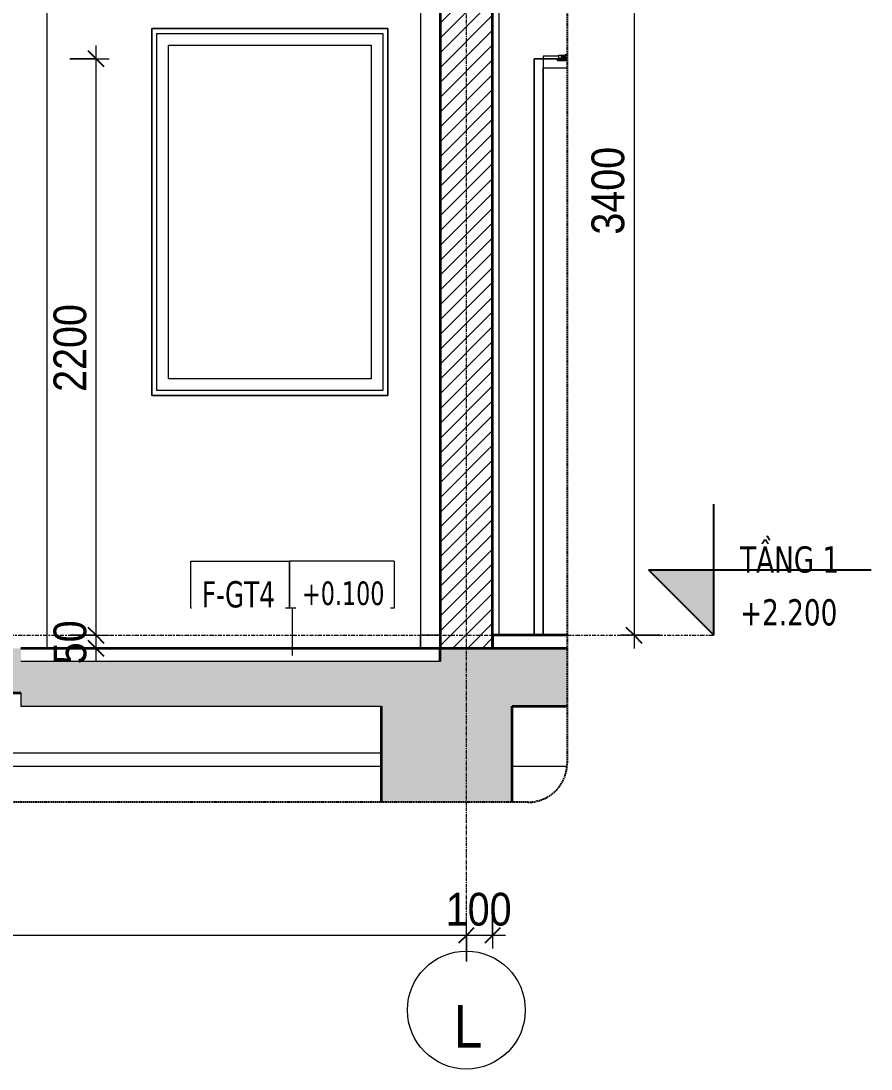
# Model space of a CAD drawing. Header units: millimetres. Extents: x 42054 to 236235, y 253 to 78637.
# Drawn here: x 117132 to 120377, y 545 to 4544 of the extents above; entities that cross this region are included whole.
import ezdxf

# ---------------------------------------------------------------- set-up
doc = ezdxf.new("R2010")
doc.units = ezdxf.units.MM
for name, pattern in [('Centre', [31.75, 6.35, -4.7625, 15.875, -4.7625]), ('Grid Line', [22.225, 12.7, -3.175, 3.175, -3.175]), ('Hidden', [7.14375, 4.7625, -2.38125])]:
    doc.linetypes.add(name, pattern=pattern)
for name, color, linetype, lineweight in [('0-5', 130, 'Continuous', 5), ('A-ANNO-DIMS', 211, 'Continuous', 9), ('A-ANNO-DIMS-50', 211, 'Continuous', 9), ('A-DETL-GENF', 92, 'Continuous', 18), ('A-DETL-GENF-4', 92, 'Hidden', 25), ('A-DETL-GENF-5', 9, 'Continuous', 18), ('A-DETL-MEDM', 33, 'Continuous', 35), ('A-DETL-THIN', 151, 'Continuous', 18), ('A-DOOR', 31, 'Continuous', 18), ('A-DOOR-FRAM-1', 31, 'Continuous', 18), ('A-FLOR-FNSH-1', 250, 'Continuous', 35), ('A-FLOR-IDEN', 11, 'Continuous', 9), ('A-FLOR-LEVL', 51, 'Continuous', 9), ('A-FLOR-LEVL-1', 51, 'Continuous', 25), ('A-FLOR-LEVL-2', 51, 'Centre', 9), ('A-FLOR-PATT-1', 253, 'Continuous', 18), ('A-GLAZ', 151, 'Continuous', 18), ('A-GLAZ-4', 7, 'Continuous', 18), ('A-WALL', 113, 'Continuous', 18), ('A-WALL-2', 250, 'Continuous', 35), ('A-WALL-3', 7, 'Continuous', 18), ('A-WALL-PATT-2', 111, 'Continuous', 18), ('S-BEAM-1', 7, 'Continuous', 18), ('S-COLS-8', 7, 'Continuous', 18), ('S-GRID-1', 1, 'Grid Line', 9), ('S-GRID-IDEN', 1, 'Continuous', 9)]:
    doc.layers.add(name, color=color, linetype=linetype, lineweight=lineweight)
doc.styles.add('Tahoma', font='tahoma.ttf', dxfattribs={"width": 0.8, "height": 100})
doc.styles.add('Tahoma_1', font='tahoma.ttf', dxfattribs={"width": 0.8, "height": 90})
doc.styles.add('Tahoma_B', font='tahomabd.ttf', dxfattribs={"height": 162.5})
doc.styles.add('Tahoma_B_1', font='tahomabd.ttf', dxfattribs={"width": 0.85, "height": 100})
doc.styles.add('UTM Avo', font='', dxfattribs={"width": 0.9, "height": 125})
doc.styles.get('UTM Avo').set_extended_font_data('UTM Avo')
doc.dimstyles.new('1_Dim_chi_tiet_2_5', dxfattribs={"dimscale": 304.8, "dimtxt": 124.912619, "dimasz": 0.19685, "dimexe": 0.164042, "dimexo": 0.0625, "dimgap": 0.016404, "dimtad": 1, "dimdec": 0, "dimrnd": 5, "dimzin": 0, "dimdsep": 46, "dimtxsty": 'UTM Avo', "dimblk1": 'OBLIQUE', "dimblk2": 'OBLIQUE', "dimsah": 1, "dimcen": 0.09, "dimdle": 0.164042, "dimazin": 0, "dimtfac": 1, "dimtdec": 4, "dimtix": 1, "dimtmove": 0, "dimatfit": 3, "dimfxl": 0.328084, "dimfxlon": 1, "dimtvp": 1, "dimtolj": 1, "dimtzin": 0, "dimarcsym": 2})
pattern_1 = [(50, (68008.2, 15773.77), (364.368, -31.878), [38.1, -419.1]), (355, (68008.2, 15773.77), (-70.486, 382.113), [30.48, -335.28]), (100.451, (68038.56, 15771.12), (293.885, 350.233), [32.38, -356.18]), (46.184, (68008.2, 15875.38), (542.158, -84.086), [57.15, -628.65]), (96.636, (68053.4, 15868.37), (474.805, 494.855), [48.57, -534.27]), (351.184, (68008.2, 15875.4), (474.81, 494.85), [45.72, -502.92]), (21, (68059, 15849.98), (303.2285, -204.5305), [38.1, -419.1]), (326, (68059, 15849.98), (123.604, 368.376), [30.48, -335.28]), (71.451, (68084.27, 15832.93), (426.834, 163.843), [32.38, -356.18]), (37.5, (68008.2, 15773.77), (6.1766, 169.1102), [3.353, -327.863, 3.353, -337.007, -336.55]), (37.5, (68008.2, 15773.77), (6.1766, 169.1102), [-671.576, 3.353, -333.197]), (7.5, (68008.2, 15773.77), (133.6389, 200.3615), [3.353, -190.703, 3.353, -320.243, -128.27]), (7.5, (68008.2, 15773.77), (133.6389, 200.3615), [-517.652, 3.353, -124.917]), (327.5, (67894.91, 15773.77), (271.1818, -11.4584), [3.353, -123.647, 3.353, -392.887, -525.78]), (327.5, (67894.91, 15773.77), (271.1818, -11.4584), [-523.24, 3.353, -522.427]), (317.5, (67844.12, 15773.77), (296.2585, 50.853), [3.353, -161.747, 3.353, -259.791, -373.38]), (317.5, (67844.12, 15773.77), (296.2585, 50.853), [-428.244, 3.353, -370.027]), (45, (68008.2, 15773.77), (-125.7236, 125.7236), []), (45, (68008.2, 15964.27), (-125.7236, 125.7236), [])]

# ---------------------------------------------------------------- blocks, each defined once
blk = doc.blocks.new('NCV_TKTC_KET CAU_rvt-6-TKCS_CĂN HỘ LOẠI 1A - MẶT CẮT 5')
at = {"layer": 'A-FLOR-PATT-1'}
h = blk.add_hatch(dxfattribs=at)
h.set_pattern_fill('FP_21', color=256, style=0, pattern_type=2)
h.set_pattern_definition(pattern_1)
h.paths.add_polyline_path([(69835.3, 2100), (69836.9, 2100), (69836.9, 2150), (69835.3, 2150), (69835.3, 2101)])
h = blk.add_hatch(dxfattribs=at)
h.set_pattern_fill('FP_21', color=256, style=0, pattern_type=2)
h.set_pattern_definition(pattern_1)
h.paths.add_polyline_path([(69835.3, 2100), (69836.9, 2100), (69836.9, 2150), (69835.3, 2150), (69835.3, 2101)])
at = {"layer": 'A-FLOR-FNSH-1'}
for p, q in [((69836.9, 2150), (69835.3, 2150)), ((69835.3, 2150), (69835.3, 2100))]:
    blk.add_line(p, q, dxfattribs=at)
at = {"layer": 'S-BEAM-1'}
for p, q in [((69611.9, 1750), (68137, 1750)), ((66835.6, 1700), (69611.9, 1700)), ((70111.9, 1700), (70320.2, 1700))]:
    blk.add_line(p, q, dxfattribs=at)
at = {"layer": 'S-COLS-8'}
for p, q in [((69761.9, 4950), (69761.9, 2150)), ((70061.9, 2200), (70061.9, 4950)), ((69762.2, 2150), (69762.2, 2200)), ((69836.9, 2200), (69762.2, 2200))]:
    blk.add_line(p, q, dxfattribs=at)
blk = doc.blocks.new('M_Fixed - 900 x 1400-553215-TKCS_CĂN HỘ LOẠI 1A - MẶT CẮT 5')
at = {"layer": 'A-GLAZ-4'}
for p, q in [((68737, 4515), (68737, 3115)), ((69637, 4515), (68737, 4515)), ((68756, 4496), (69618, 4496)), ((68756, 3134), (68756, 4496)), ((69618, 4496), (69618, 3134)), ((69637, 3115), (69637, 4515)), ((68800, 4452), (69574, 4452)), ((68800, 3178), (68800, 4452)), ((69574, 4452), (69574, 3178)), ((69574, 3178), (68800, 3178)), ((69618, 3134), (68756, 3134)), ((68737, 3115), (69637, 3115))]:
    blk.add_line(p, q, dxfattribs=at)
blk = doc.blocks.new('NCV_TKTC_TANG 1_rvt-5-TKCS_CĂN HỘ LOẠI 1A - MẶT CẮT 5')
at = {"layer": 'A-FLOR-FNSH-1'}
for p, q in [((70321.9, 2200), (70036.9, 2200)), ((70036.9, 2200), (70036.9, 2150)), ((69836.9, 2150), (68236.9, 2150))]:
    blk.add_line(p, q, dxfattribs=at)
at = {"layer": 'A-WALL-3'}
for p, q in [((68737, 3115), (68737, 4515)), ((68737, 4515), (69637, 4515)), ((69637, 4515), (69637, 3115)), ((69637, 3115), (68737, 3115))]:
    blk.add_line(p, q, dxfattribs=at)
at = {"layer": 'S-COLS-8'}
blk.add_line((68336.9, 2150), (68336.9, 5150), dxfattribs=at)
at = {"layer": 'A-GLAZ'}
blk.add_blockref('M_Fixed - 900 x 1400-553215-TKCS_CĂN HỘ LOẠI 1A - MẶT CẮT 5', (0, 0), dxfattribs=at)
blk = doc.blocks.new('FD_05 - FD_05-1000x2200mm-V95-TKCS_CĂN HỘ LOẠI 1A - MẶT CẮT 5')
at = {"layer": 'A-DOOR'}
for p, q in [((70230.3, 4410), (70230.3, 2200)), ((70288.2, 4410), (70230.3, 4410)), ((70288.1, 4414), (70288.1, 4401)), ((70288.2, 4414), (70300.3, 4414)), ((70300.3, 4401), (70288.2, 4401)), ((70290.6, 4401), (70290.6, 4398)), ((70300.3, 4414), (70307.4, 4414)), ((70300.3, 4401), (70300.3, 4414)), ((70307.4, 4401), (70300.3, 4401)), ((70301.6, 4398), (70301.6, 4401)), ((70307.4, 4414), (70314.2, 4414)), ((70314.2, 4401), (70307.4, 4401)), ((70314.2, 4401), (70314.2, 4414)), ((70314.2, 4413.6), (70314.2, 4401.4)), ((70314.2, 4401.4), (70314.2, 4413.6)), ((70321.9, 4414.5), (70315.1, 4414.5)), ((70315.1, 4400.5), (70321.9, 4400.5)), ((70284.1, 4398), (70284.1, 4392)), ((70284.2, 4398), (70288.7, 4398)), ((70288.7, 4392), (70284.2, 4392)), ((70288.7, 4398), (70321.9, 4398)), ((70288.7, 4392), (70288.7, 4398)), ((70321.9, 4392), (70288.7, 4392))]:
    blk.add_line(p, q, dxfattribs=at)
for centre, major_axis, ratio, start_param, end_param in [((70306.2, 4407.5), (0, 2.5), 0.965835, 4.712389, 7.853982), ((70306.2, 4407.5), (0, 2.5), 0.965835, 1.570796, 4.712389), ((70306.7, 4407.5), (0, 2.5), 0.965835, 0.261799, 1.570796), ((70306.7, 4407.5), (0, 2.5), 0.965835, 0.261799, 1.570796), ((70306.7, 4407.5), (0, 2.5), 0.965835, 1.570796, 2.879793), ((70306.7, 4407.5), (0, 2.5), 0.965835, 1.570796, 2.879793), ((70308.5, 4407.5), (0, 2.5), 0.965835, 0.523599, 1.570796), ((70308.5, 4407.5), (0, 2.5), 0.965835, 0.523599, 1.570796), ((70308.5, 4407.5), (0, 2.5), 0.965835, 1.570796, 2.617994), ((70308.5, 4407.5), (0, 2.5), 0.965835, 1.570796, 2.617994), ((70309, 4407.5), (0, 2.5), 0.965835, 0.785398, 1.570796), ((70309, 4407.5), (0, 2.5), 0.965835, 1.570796, 2.356194), ((70305.5, 4407.5), (0, 6.79), 0.965835, 4.712389, 5.992125), ((70305.5, 4407.5), (0, 6.79), 0.965835, 3.432653, 4.712389), ((70306, 4407.5), (0, 6.79), 0.965835, 4.712389, 5.992125), ((70306, 4407.5), (0, 6.79), 0.965835, 3.432653, 4.712389), ((70315.1, 4407.5), (0, 7), 0.259156, 0, 0.50718), ((70315.1, 4407.5), (0, 7), 0.259156, 2.634413, 3.141593)]:
    blk.add_ellipse(centre, major_axis=major_axis, ratio=ratio, start_param=start_param, end_param=end_param, dxfattribs=at)
for points, knots in [([(70314.2, 4413.6), (70314.2, 4413.5), (70314.3, 4413.2), (70314.3, 4412.8), (70314.4, 4412.5), (70314.5, 4412.3), (70314.5, 4412), (70314.6, 4411.8), (70314.6, 4411.7), (70314.6, 4411.5), (70314.7, 4411.3), (70314.8, 4411.1), (70314.8, 4410.8), (70314.9, 4410.6), (70314.9, 4410.4), (70315, 4410.3), (70315, 4410), (70315.1, 4409.8), (70315.2, 4409.4), (70315.2, 4409), (70315.3, 4408.7), (70315.3, 4408.2), (70315.3, 4407.8), (70315.3, 4407.5)], [0, 0, 0, 0, 0.1, 0.2, 0.25, 0.3, 0.35, 0.375, 0.4, 0.425, 0.45, 0.5, 0.55, 0.575, 0.6, 0.625, 0.65, 0.7, 0.75, 0.8, 0.85, 0.9, 1, 1, 1, 1]), ([(70315.3, 4407.5), (70315.3, 4407.2), (70315.3, 4406.8), (70315.3, 4406.3), (70315.2, 4406), (70315.2, 4405.6), (70315.1, 4405.2), (70315, 4405), (70315, 4404.7), (70314.9, 4404.6), (70314.9, 4404.4), (70314.8, 4404.2), (70314.8, 4403.9), (70314.7, 4403.7), (70314.6, 4403.5), (70314.6, 4403.3), (70314.6, 4403.2), (70314.5, 4403), (70314.5, 4402.7), (70314.4, 4402.5), (70314.3, 4402.2), (70314.3, 4401.8), (70314.2, 4401.5), (70314.2, 4401.4)], [0, 0, 0, 0, 0.1, 0.15, 0.2, 0.25, 0.3, 0.35, 0.375, 0.4, 0.425, 0.45, 0.5, 0.55, 0.575, 0.6, 0.625, 0.65, 0.7, 0.75, 0.8, 0.9, 1, 1, 1, 1])]:
    blk.add_open_spline(points, degree=3, knots=knots, dxfattribs=at)
at = {"layer": 'A-DOOR-FRAM-1'}
for p, q in [((70290.6, 4400), (70195.3, 4400)), ((70195.3, 4400), (70195.3, 2200)), ((70321.9, 4400), (70301.1, 4400)), ((70230.3, 2200), (70230.3, 4365)), ((70230.3, 4365), (70321.9, 4365))]:
    blk.add_line(p, q, dxfattribs=at)
blk = doc.blocks.new('BORDER VIEW - BORDER VIEW-3681306-TKCS_CĂN HỘ LOẠI 1A - MẶT CẮT 5')
at = {"layer": 'A-DETL-GENF-4'}
for p, q in [((70321.9, 5980), (70321.9, 1712.9)), ((70171.9, 1562.9), (61438.4, 1562.9))]:
    blk.add_line(p, q, dxfattribs=at)
blk.add_arc((70171.9, 1712.9), 150, 270, 0, dxfattribs=at)
blk = doc.blocks.new('Level - CAO ĐỘ LEVEL-350587-TKCS_CĂN HỘ LOẠI 1A - MẶT CẮT 5')
at = {"layer": 'A-FLOR-LEVL'}
blk.add_hatch(color=256, dxfattribs=at).paths.add_polyline_path([(70881.5, 2450), (70881.5, 2200), (70631.5, 2450)])
at = {"layer": 'A-FLOR-LEVL-1'}
for p, q in [((70881.5, 2200), (70881.5, 2700)), ((70631.5, 2450), (70881.5, 2200)), ((70631.5, 2450), (71481.5, 2450))]:
    blk.add_line(p, q, dxfattribs=at)
blk = doc.blocks.new('Grid - M_Grid Head - Circle-353313-TKCS_CĂN HỘ LOẠI 1A - MẶT CẮT 5')
at = {"layer": 'S-GRID-IDEN'}
blk.add_circle((61736.9, 769.9), 225, dxfattribs=at)
blk = doc.blocks.new('DIMBLOCK93-TKCS_CĂN HỘ LOẠI 1A - MẶT CẮT 5')
at = {"layer": 'A-ANNO-DIMS-50'}
for p, q in [((119472.3, 5650), (119472.3, 2150)), ((119572.3, 5600), (119422.3, 5600)), ((119472.3, 5600), (119572.3, 5600)), ((119572.3, 2200), (119422.3, 2200)), ((119472.3, 2200), (119572.3, 2200))]:
    blk.add_line(p, q, dxfattribs=at)
at = {"layer": 'A-ANNO-DIMS-50', "lineweight": 25}
for p, q in [((119472.3, 5600), (119442.3, 5630)), ((119472.3, 5600), (119502.3, 5570)), ((119472.3, 2200), (119442.3, 2230)), ((119472.3, 2200), (119502.3, 2170))]:
    blk.add_line(p, q, dxfattribs=at)
at = {"layer": 'A-ANNO-DIMS-50', "color": 0, "insert": (119310, 3728.8), "char_height": 125, "width": 410.824, "attachment_point": 1, "rotation": 90, "line_spacing_factor": 1.110334, "style": 'UTM Avo'}
blk.add_mtext('3400', dxfattribs=at)
blk = doc.blocks.new('_Oblique')
at = {"color": 0, "linetype": 'ByBlock', "lineweight": -2}
blk.add_line((-0.5, -0.5), (0.5, 0.5), dxfattribs=at)
blk = doc.blocks.new('DIMBLOCK95-TKCS_CĂN HỘ LOẠI 1A - MẶT CẮT 5')
at = {"layer": 'A-ANNO-DIMS-50'}
for p, q in [((118932.4, 1154.9), (118932.4, 1004.9)), ((118932.4, 1054.9), (118932.4, 1154.9)), ((118832.4, 954.9), (118832.4, 1104.9)), ((118982.4, 1054.9), (118832.4, 1054.9)), ((118832.4, 1054.9), (118832.4, 954.9))]:
    blk.add_line(p, q, dxfattribs=at)
at = {"layer": 'A-ANNO-DIMS-50', "lineweight": 25}
for p, q in [((118832.4, 1054.9), (118862.4, 1084.9)), ((118932.4, 1054.9), (118962.4, 1084.9)), ((118832.4, 1054.9), (118802.4, 1024.9)), ((118932.4, 1054.9), (118902.4, 1024.9))]:
    blk.add_line(p, q, dxfattribs=at)
at = {"layer": 'A-ANNO-DIMS-50', "color": 0, "insert": (118754, 1217.3), "char_height": 125, "width": 308.118, "attachment_point": 1, "line_spacing_factor": 1.110334, "style": 'UTM Avo'}
blk.add_mtext('100', dxfattribs=at)
blk = doc.blocks.new('DIMBLOCK96-TKCS_CĂN HỘ LOẠI 1A - MẶT CẮT 5')
at = {"layer": 'A-ANNO-DIMS-50'}
for p, q in [((110632.4, 954.9), (110632.4, 1104.9)), ((118832.4, 954.9), (118832.4, 1104.9)), ((118832.4, 1054.9), (110632.4, 1054.9)), ((110632.4, 1054.9), (110632.4, 954.9)), ((118832.4, 1054.9), (118832.4, 954.9))]:
    blk.add_line(p, q, dxfattribs=at)
at = {"layer": 'A-ANNO-DIMS-50', "lineweight": 25}
for p, q in [((110632.4, 1054.9), (110662.4, 1084.9)), ((118832.4, 1054.9), (118862.4, 1084.9)), ((110632.4, 1054.9), (110602.4, 1024.9)), ((118832.4, 1054.9), (118802.4, 1024.9))]:
    blk.add_line(p, q, dxfattribs=at)
at = {"layer": 'A-ANNO-DIMS-50', "color": 0, "insert": (114561.2, 1217.3), "char_height": 125, "width": 410.824, "attachment_point": 1, "line_spacing_factor": 1.110334, "style": 'UTM Avo'}
blk.add_mtext('8200', dxfattribs=at)
blk = doc.blocks.new('DIMBLOCK98-TKCS_CĂN HỘ LOẠI 1A - MẶT CẮT 5')
at = {"layer": 'A-ANNO-DIMS-50'}
for p, q in [((117319.1, 2200), (117469.1, 2200)), ((117419.1, 2200), (117319.1, 2200)), ((117419.1, 2100), (117419.1, 2200)), ((117319.1, 2150), (117469.1, 2150)), ((117419.1, 2150), (117319.1, 2150))]:
    blk.add_line(p, q, dxfattribs=at)
at = {"layer": 'A-ANNO-DIMS-50', "lineweight": 25}
for p, q in [((117419.1, 2200), (117389.1, 2230)), ((117419.1, 2200), (117449.1, 2170)), ((117419.1, 2150), (117389.1, 2180)), ((117419.1, 2150), (117449.1, 2120))]:
    blk.add_line(p, q, dxfattribs=at)
at = {"layer": 'A-ANNO-DIMS-50', "color": 0, "insert": (117256.7, 2089.4), "char_height": 125, "width": 205.412, "attachment_point": 1, "rotation": 90, "line_spacing_factor": 1.110334, "style": 'UTM Avo'}
blk.add_mtext('50', dxfattribs=at)
blk = doc.blocks.new('DIMBLOCK99-TKCS_CĂN HỘ LOẠI 1A - MẶT CẮT 5')
at = {"layer": 'A-ANNO-DIMS-50'}
for p, q in [((117419.1, 2200), (117419.1, 4450)), ((117319.1, 4400), (117469.1, 4400)), ((117419.1, 4400), (117319.1, 4400)), ((117319.1, 2200), (117469.1, 2200)), ((117419.1, 2200), (117319.1, 2200))]:
    blk.add_line(p, q, dxfattribs=at)
at = {"layer": 'A-ANNO-DIMS-50', "lineweight": 25}
for p, q in [((117419.1, 4400), (117389.1, 4430)), ((117419.1, 4400), (117449.1, 4370)), ((117419.1, 2200), (117389.1, 2230)), ((117419.1, 2200), (117449.1, 2170))]:
    blk.add_line(p, q, dxfattribs=at)
at = {"layer": 'A-ANNO-DIMS-50', "color": 0, "insert": (117256.7, 3128.8), "char_height": 125, "width": 410.824, "attachment_point": 1, "rotation": 90, "line_spacing_factor": 1.110334, "style": 'UTM Avo'}
blk.add_mtext('2200', dxfattribs=at)
blk = doc.blocks.new('TAG SAN - TTG - TAG FFL-4075299-TKCS_CĂN HỘ LOẠI 1A - MẶT CẮT 5')
at = {"layer": 'A-FLOR-IDEN'}
for p, q in [((63688.9, 2267.9), (63688.9, 2446.7)), ((63688.9, 2446.7), (64064.9, 2446.7)), ((64064.9, 2446.7), (64064.9, 2267.9)), ((64464.9, 2446.7), (64064.9, 2446.7)), ((64064.9, 2267.9), (64064.9, 2446.7)), ((64464.9, 2446.7), (64464.9, 2267.9)), ((64064.9, 2267.9), (63688.9, 2267.9)), ((64464.9, 2267.9), (64064.9, 2267.9))]:
    blk.add_line(p, q, dxfattribs=at)

msp = doc.modelspace()

# ---------------------------------------------------------------- hatches: boundary and pattern name
at = {"layer": 'A-DETL-GENF-5'}
h = msp.add_hatch(dxfattribs=at)
h.set_pattern_fill('FP_21', color=256, style=0, pattern_type=2)
h.set_pattern_definition([(50, (116903.7, 15773.77), (364.368, -31.8783), [38.1, -419.1]), (355, (116903.7, 15773.77), (-70.486, 382.113), [30.48, -335.28]), (100.451, (116934.05, 15771.12), (293.885, 350.233), [32.38, -356.18]), (46.184, (116903.7, 15875.38), (542.158, -84.086), [57.15, -628.65]), (96.636, (116948.87, 15868.37), (474.805, 494.855), [48.57, -534.27]), (351.184, (116903.7, 15875.4), (474.81, 494.85), [45.72, -502.92]), (21, (116954.5, 15849.98), (303.2285, -204.5305), [38.1, -419.1]), (326, (116954.5, 15849.98), (123.604, 368.376), [30.48, -335.28]), (71.451, (116979.76, 15832.93), (426.834, 163.843), [32.38, -356.18]), (37.5, (116903.69, 15773.77), (6.1766, 169.1102), [3.353, -327.863, 3.353, -337.007, -336.55]), (37.5, (116903.69, 15773.77), (6.1766, 169.1102), [-671.576, 3.353, -333.197]), (7.5, (116903.69, 15773.77), (133.6389, 200.3615), [3.353, -190.703, 3.353, -320.243, -128.27]), (7.5, (116903.69, 15773.77), (133.6389, 200.3615), [-517.652, 3.353, -124.917]), (327.5, (116790.4, 15773.77), (271.1818, -11.4584), [3.353, -123.647, 3.353, -392.887, -525.78]), (327.5, (116790.4, 15773.77), (271.1818, -11.4584), [-523.24, 3.353, -522.427]), (317.5, (116739.6, 15773.77), (296.2585, 50.853), [3.353, -161.747, 3.353, -259.791, -373.38]), (317.5, (116739.6, 15773.77), (296.2585, 50.853), [-428.244, 3.353, -370.027]), (45, (116903.69, 15773.77), (-125.7236, 125.7236), []), (45, (116903.69, 15964.27), (-125.7236, 125.7236), [])])
h.paths.add_polyline_path([(118990.4, 1562.9), (119007.4, 1562.9), (119007.4, 1930), (119217.4, 1930), (119217.4, 2150), (118732.4, 2149.9), (118732.4, 2100), (117132.4, 2100), (117132.4, 2150), (110183.9, 2150), (110183.9, 1930), (110426.9, 1930), (110426.9, 1562.9), (110826.9, 1562.9), (110826.9, 1980), (113727.7, 1980), (113727.7, 1750), (113927.7, 1750), (113927.7, 1980), (117132.5, 1980), (117132.5, 1930), (118507.4, 1930), (118507.4, 1562.9), (118961.4, 1562.9)])
at = {"layer": 'A-WALL-PATT-2'}
h = msp.add_hatch(dxfattribs=at)
h.set_pattern_fill('FP_20', color=256, style=0, pattern_type=2)
h.set_pattern_definition([(45, (116903.69, 15773.775), (-28.28427, 28.28427), [])])
h.paths.add_polyline_path([(118732.4, 2150), (118932.4, 2150), (118932.4, 4950), (118732.4, 4950), (118732.4, 2696.7)])

# ---------------------------------------------------------------- linework, layer by layer
at = {"layer": 'A-DETL-MEDM'}
for p, q in [((119217.4, 2150), (118732.4, 2150)), ((113927.7, 1980), (117132.5, 1980)), ((118507.4, 1930), (118507.4, 1562.9)), ((119007.4, 1562.9), (119007.4, 1930)), ((119007.4, 1930), (119217.4, 1930))]:
    msp.add_line(p, q, dxfattribs=at)
at = {"layer": 'A-DETL-THIN'}
for p, q in [((118732.4, 2150), (118732.4, 2100)), ((118732.4, 2100), (117132.4, 2100)), ((117132.5, 1980), (117132.5, 1930)), ((117132.5, 1930), (118507.4, 1930))]:
    msp.add_line(p, q, dxfattribs=at)
at = {"layer": 'A-FLOR-IDEN'}
msp.add_line((118168.9, 2122.9), (118168.9, 2303.6), dxfattribs=at)
at = {"layer": 'A-FLOR-LEVL-2'}
msp.add_line((109459, 2200), (119777, 2200), dxfattribs=at)
at = {"layer": 'A-WALL'}
for p, q in [((119090.8, 2200), (119090.8, 4400)), ((119090.8, 4400), (119186.1, 4400)), ((119196.6, 4400), (119217.4, 4400))]:
    msp.add_line(p, q, dxfattribs=at)
at = {"layer": 'A-WALL-2'}
for p, q in [((118732.4, 4950), (118732.4, 2150)), ((118932.4, 2150), (118932.4, 4950))]:
    msp.add_line(p, q, dxfattribs=at)
at = {"layer": 'S-GRID-1'}
for p, q in [((118832.4, 2244.9), (118832.4, 5336.8)), ((118832.4, 994.9), (118832.4, 2244.9))]:
    msp.add_line(p, q, dxfattribs=at)

# ---------------------------------------------------------------- block references
at = {"layer": '0-5'}
for name in ['NCV_TKTC_KET CAU_rvt-6-TKCS_CĂN HỘ LOẠI 1A - MẶT CẮT 5', 'NCV_TKTC_TANG 1_rvt-5-TKCS_CĂN HỘ LOẠI 1A - MẶT CẮT 5']:
    msp.add_blockref(name, (48895.5, 0), dxfattribs=at)
at = {"layer": 'A-DETL-GENF'}
msp.add_blockref('BORDER VIEW - BORDER VIEW-3681306-TKCS_CĂN HỘ LOẠI 1A - MẶT CẮT 5', (48895.5, 0), dxfattribs=at)
at = {"layer": 'A-DOOR'}
msp.add_blockref('FD_05 - FD_05-1000x2200mm-V95-TKCS_CĂN HỘ LOẠI 1A - MẶT CẮT 5', (48895.5, 0), dxfattribs=at)
at = {"layer": 'A-FLOR-IDEN'}
msp.add_blockref('TAG SAN - TTG - TAG FFL-4075299-TKCS_CĂN HỘ LOẠI 1A - MẶT CẮT 5', (54092, 35.7), dxfattribs=at)
at = {"layer": 'A-FLOR-LEVL-1'}
msp.add_blockref('Level - CAO ĐỘ LEVEL-350587-TKCS_CĂN HỘ LOẠI 1A - MẶT CẮT 5', (48895.5, 0), dxfattribs=at)
at = {"layer": 'S-GRID-IDEN'}
msp.add_blockref('Grid - M_Grid Head - Circle-353313-TKCS_CĂN HỘ LOẠI 1A - MẶT CẮT 5', (57095.5, 0), dxfattribs=at)

# ---------------------------------------------------------------- texts
at = {"layer": 'A-FLOR-LEVL', "char_height": 100, "line_spacing_factor": 0.996129, "style": 'Tahoma_B_1'}
for s, insert, width, attachment_point in [('\\pt510,1020,1530,2040,2550,3060,3570,4080,4590,5100,5610,6120,6630,7140,7650,8160,8670,9180,9690,10200,10710,11220,11730,12240,12750,13260,13770,14280,14790,15300,15810,16320;TẦNG 1', (119877.3, 2437.2), 452.625, 7), ('\\pt212.5,425,637.5,850,1062.5,1275,1487.5,1700,1912.5,2125,2337.5,2550,2762.5,2975,3187.5,3400,3612.5,3825,4037.5,4250,4462.5,4675,4887.5,5100,5312.5,5525,5737.5,5950,6162.5,6375,6587.5,6800;+2.200', (119877.3, 2337.5), 441.575, 1)]:
    msp.add_mtext(s, dxfattribs=dict(at, insert=insert, width=width, attachment_point=attachment_point))

# ---------------------------------------------------------------- dimensions: what is measured, and where the dimension line sits
at = {"layer": 'A-ANNO-DIMS'}
for base, p1, p2, override, picture, middle in [((119472.3, 2200), (119572.3, 5600), (119572.3, 2200), {"dimpost": '<>', "dimfxl": 3400}, 'DIMBLOCK93-TKCS_CĂN HỘ LOẠI 1A - MẶT CẮT 5', (119402.7, 3900)), ((117419.1, 4400), (117319.1, 2200), (117319.1, 4400), {"dimpost": '<>', "dimfxl": 2200}, 'DIMBLOCK99-TKCS_CĂN HỘ LOẠI 1A - MẶT CẮT 5', (117349.4, 3300)), ((117419.1, 2200), (117319.1, 2150), (117319.1, 2200), {"dimpost": '<>', "dimfxl": 50}, 'DIMBLOCK98-TKCS_CĂN HỘ LOẠI 1A - MẶT CẮT 5', (117349.4, 2175))]:
    dim = msp.add_linear_dim(base=base, p1=p1, p2=p2, angle=90, dimstyle='1_Dim_chi_tiet_2_5', override=override, dxfattribs=at)
    dim.commit()
    dim.dimension.update_dxf_attribs({"geometry": picture, "text_midpoint": middle})
for base, p1, p2, override, picture, middle in [((110632.4, 1054.9), (118832.4, 954.9), (110632.4, 954.9), {"dimpost": '<>', "dimfxl": 8200}, 'DIMBLOCK96-TKCS_CĂN HỘ LOẠI 1A - MẶT CẮT 5', (114732.4, 1124.6)), ((118832.4, 1054.9), (118932.4, 1154.9), (118832.4, 954.9), {"dimpost": '<>', "dimfxl": 223.606798}, 'DIMBLOCK95-TKCS_CĂN HỘ LOẠI 1A - MẶT CẮT 5', (118882.4, 1124.6))]:
    dim = msp.add_linear_dim(base=base, p1=p1, p2=p2, dimstyle='1_Dim_chi_tiet_2_5', override=override, dxfattribs=at)
    dim.commit()
    dim.dimension.update_dxf_attribs({"geometry": picture, "text_midpoint": middle})

# ---------------------------------------------------------------- next in the draw order: texts
at = {"layer": 'A-FLOR-IDEN', "attachment_point": 5, "line_spacing_factor": 0.996129, "bg_fill": 3, "box_fill_scale": 1.25, "bg_fill_color": 256, "bg_fill_true_color": 13158600, "bg_fill_transparency": 0}
for s, insert, char_height, width, style in [('\\pt4,8,12,16,20,24,28,32,36,40,44,48,52,56,60,64,68,72,76,80,84,88,92,96,100,104,108,112,116,120,124,128;F-GT4', (117962.5, 2355.4), 100, 306.8, 'Tahoma'), ('\\pt3.9996,8.0001,11.9997,16.0002,19.9998,24.0003,27.9999,32.0004,36,39.9996,44.0001,47.9997,52.0002,55.9998,60.0003,63.9999,68.0004,72,75.9996,80.0001,83.9997,88.0002,91.9998,96.0003,99.9999,104.0004,108,111.9996,116.0001,119.9997,124.0002,127.9998;+0.100', (118362.7, 2359.4), 90, 314.8, 'Tahoma_1')]:
    msp.add_mtext(s, dxfattribs=dict(at, insert=insert, char_height=char_height, width=width, style=style))
at = {"layer": 'S-GRID-IDEN', "insert": (118834.5, 707.5), "char_height": 162.5, "width": 129, "attachment_point": 5, "line_spacing_factor": 0.996129, "style": 'Tahoma_B', "bg_fill": 3, "box_fill_scale": 1.25, "bg_fill_color": 256, "bg_fill_true_color": 13158600, "bg_fill_transparency": 0}
msp.add_mtext('\\pt634.99962,1269.99925,1905.0005,2540.00013,3174.99975,3809.99937,4445.00062,5080.00025,5714.99987,6349.9995,6985.00075,7620.00037,8255,8889.99962,9524.99925,10160.0005,10795.00013,11429.99975,12064.99938,12700.00063,13335.00025,13969.99988,14604.9995,15240.00075,15875.00038,16510,17144.99963,17779.99925,18415.0005,19050.00013,19684.99975,20319.99938;L', dxfattribs=at)

doc.saveas('drawing.dxf')
